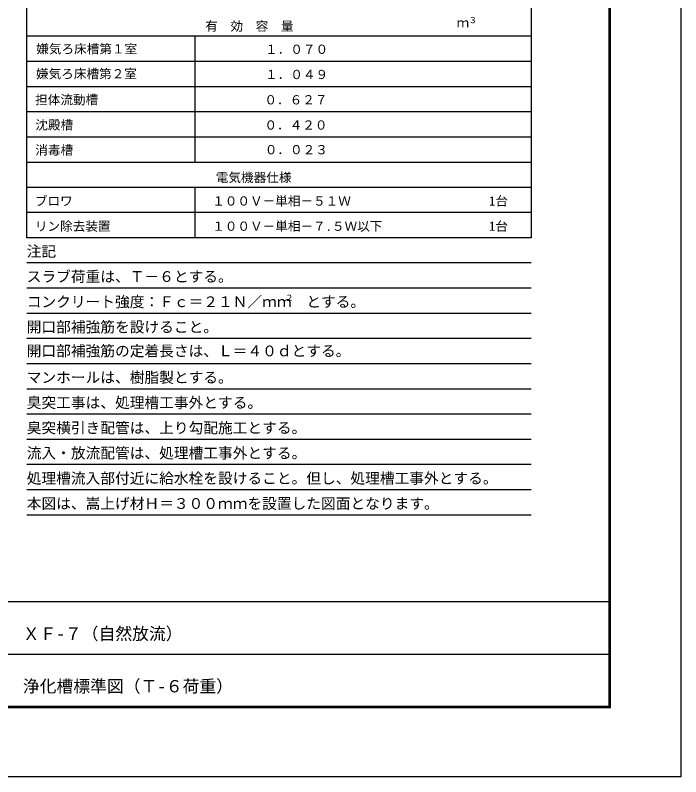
# Model space of a CAD drawing. Units: millimetres, scale not verified. Extents: x -24028 to 8910, y -6308 to 6308.
# Drawn here: x 4161 to 8910, y -6308 to -872 of the extents above; entities that cross this region are included whole.
import ezdxf
from ezdxf.enums import TextEntityAlignment as Align

# ---------------------------------------------------------------- set-up
doc = ezdxf.new("R2010")
doc.units = ezdxf.units.MM
doc.header["$LTSCALE"] = 30
for name, color, linetype, lineweight in [('0-1_2-0_KUTAI', 4, 'Continuous', 25), ('0-2_水管', 7, 'Continuous', 25), ('1-2_図面枠', 7, 'Continuous', 25), ('1-3_Axis_waku', 7, 'Continuous', 25)]:
    doc.layers.add(name, color=color, linetype=linetype, lineweight=lineweight)
doc.styles.add('ＭＳ ゴシック', font='')
doc.styles.get('ＭＳ ゴシック').set_extended_font_data('MS Gothic')

msp = doc.modelspace()

# ---------------------------------------------------------------- linework, layer by layer
at = {"layer": '0-1_2-0_KUTAI', "color": 3}
for p, q in [((4242.74, -2459.6), (4242.74, 1320.41)), ((7842.74, 1320.41), (7842.74, -2459.6)), ((4242.73, -1019.6), (7842.73, -1019.6)), ((5442.73, -1019.6), (5442.73, -1919.6)), ((4242.73, -1199.6), (7842.73, -1199.6)), ((4242.73, -1379.6), (7842.73, -1379.6)), ((4242.73, -1559.6), (7842.73, -1559.6)), ((4242.73, -1739.6), (7842.73, -1739.6)), ((4242.73, -1919.6), (7842.73, -1919.6)), ((4242.73, -2099.6), (7842.73, -2099.6)), ((5442.73, -2099.6), (5442.73, -2459.6)), ((7842.73, -2279.6), (4242.73, -2279.6)), ((7842.73, -2459.6), (4242.73, -2459.6))]:
    msp.add_line(p, q, dxfattribs=at)
at = {"layer": '0-2_水管', "color": 3}
for p, q in [((7842.73, -2639.6), (4242.73, -2639.6)), ((7842.73, -2819.6), (4242.73, -2819.6)), ((7842.73, -2999.6), (4242.73, -2999.6)), ((7842.73, -3179.6), (4242.73, -3179.6)), ((7842.73, -3359.61), (4242.73, -3359.61)), ((7842.73, -3359.61), (4242.73, -3359.61)), ((7842.73, -3539.61), (4242.73, -3539.61)), ((7842.73, -3719.61), (4242.73, -3719.61)), ((7842.73, -3899.61), (4242.73, -3899.61)), ((7842.73, -4079.61), (4242.73, -4079.61)), ((7842.73, -4259.61), (4242.73, -4259.61)), ((7842.73, -4439.61), (4242.73, -4439.61))]:
    msp.add_line(p, q, dxfattribs=at)
at = {"layer": '1-2_図面枠'}
msp.add_lwpolyline([(-8910, -6307.5), (-8910, 6307.5), (8910, 6307.5), (8910, -6307.5)], close=True, dxfattribs=at)
at = {"layer": '1-3_Axis_waku'}
for p, q in [((8400.6, -5807.1), (8400.6, 5762.1)), ((8401.2, -5807.7), (8401.2, 5762.7)), ((8401.8, -5808.3), (8401.8, 5763.3)), ((8402.4, -5808.9), (8402.4, 5763.9)), ((8403, -5809.5), (8403, 5764.5)), ((8403.6, -5810.1), (8403.6, 5765.1)), ((8404.2, -5810.7), (8404.2, 5765.7)), ((8404.8, -5811.3), (8404.8, 5766.3)), ((8405.4, -5811.9), (8405.4, 5766.9)), ((8406, -5812.5), (8406, 5767.5)), ((8406.6, -5813.1), (8406.6, 5768.1)), ((8407.2, -5813.7), (8407.2, 5768.7)), ((8407.8, -5814.3), (8407.8, 5769.3)), ((8408.4, -5814.9), (8408.4, 5769.9)), ((8400, -5806.5), (8400, 5761.5)), ((-7770, -5056.5), (8400, -5056.5)), ((239.99, -5431.5), (8399.99, -5431.5)), ((8408.4, -5814.9), (-7778.4, -5814.9)), ((8407.8, -5814.3), (-7777.8, -5814.3)), ((8407.2, -5813.7), (-7777.2, -5813.7)), ((8406.6, -5813.1), (-7776.6, -5813.1)), ((8406, -5812.5), (-7776, -5812.5)), ((8405.4, -5811.9), (-7775.4, -5811.9)), ((8404.8, -5811.3), (-7774.8, -5811.3)), ((8404.2, -5810.7), (-7774.2, -5810.7)), ((8403.6, -5810.1), (-7773.6, -5810.1)), ((8403, -5809.5), (-7773, -5809.5)), ((8402.4, -5808.9), (-7772.4, -5808.9)), ((8401.8, -5808.3), (-7771.8, -5808.3)), ((8401.2, -5807.7), (-7771.2, -5807.7)), ((8400.6, -5807.1), (-7770.6, -5807.1)), ((-7770, -5806.5), (8400, -5806.5))]:
    msp.add_line(p, q, dxfattribs=at)

# ---------------------------------------------------------------- texts
at = {"layer": '0-1_2-0_KUTAI', "style": 'ＭＳ ゴシック'}
for s, height, p in [('有\u3000効\u3000容\u3000量', 65.98, (5516.53, -1002.2)), ('ｍ', 65.98, (7310.17, -977.43)), ('３', 43.99, (7395.33, -942)), ('嫌気ろ床槽第１室', 65.98, (4311.12, -1164.46)), ('１．０７０', 65.98, (5943.67, -1167.2)), ('嫌気ろ床槽第２室', 65.98, (4308.87, -1342.28)), ('１．０４９', 65.98, (5943.67, -1347.2)), ('担体流動槽', 65.98, (4302.73, -1527.2)), ('０．６２７', 65.98, (5938.81, -1527.93)), ('沈殿槽', 65.98, (4303.93, -1707.2)), ('０．４２０', 65.98, (5938.81, -1707.93)), ('消毒槽', 65.98, (4303.93, -1887.2)), ('０．０２３', 65.98, (5941.58, -1883.86)), ('電気機器仕様', 65.98, (5592.13, -2082.2)), ('ブロワ', 65.98, (4300.93, -2250.2)), ('１００Ｖ－単相－５１Ｗ', 65.98, (5566.03, -2250.2)), ('1台', 65.98, (7541.83, -2250.2)), ('リン除去装置', 65.98, (4300.93, -2430.2)), ('１００Ｖ－単相－７.５Ｗ以下', 65.98, (5566.03, -2430.2)), ('1台', 65.98, (7541.83, -2430.2))]:
    msp.add_text(s, height=height, dxfattribs=at).set_placement(p, align=Align.BOTTOM_LEFT)
at = {"layer": '0-2_水管', "color": 4, "style": 'ＭＳ ゴシック'}
for s, height, p in [('注記', 76.98, (4242.73, -2618.41)), ('スラブ荷重は、Ｔ－６とする。', 76.98, (4242.73, -2798.41)), ('コンクリート強度：Ｆｃ＝２１Ｎ／ｍｍ\u3000とする。', 76.98, (4242.73, -2978.41)), ('２', 43.99, (6085.96, -2924.28)), ('開口部補強筋を設けること。', 76.98, (4242.73, -3158.41)), ('開口部補強筋の定着長さは、Ｌ＝４０ｄとする。', 76.98, (4242.73, -3329.2)), ('マンホールは、樹脂製とする。', 76.98, (4242.73, -3518.41)), ('臭突工事は、処理槽工事外とする。', 76.98, (4242.73, -3698.41)), ('臭突横引き配管は、上り勾配施工とする。', 76.98, (4242.73, -3878.41)), ('流入・放流配管は、処理槽工事外とする。', 76.98, (4242.73, -4058.42)), ('処理槽流入部付近に給水栓を設けること。但し、処理槽工事外とする。', 76.98, (4242.73, -4238.42)), ('本図は、嵩上げ材Ｈ＝３００ｍｍを設置した図面となります。', 76.98, (4242.73, -4418.42))]:
    msp.add_text(s, height=height, dxfattribs=at).set_placement(p, align=Align.BOTTOM_LEFT)
at = {"layer": '1-3_Axis_waku', "style": 'ＭＳ ゴシック'}
for s, p in [('ＸＦ-７（自然放流）', (4214.99, -5356.5)), ('浄化槽標準図（Ｔ-６荷重）', (4214.99, -5731.5))]:
    msp.add_text(s, height=87.98, dxfattribs=at).set_placement(p, align=Align.BOTTOM_LEFT)

doc.saveas('drawing.dxf')
